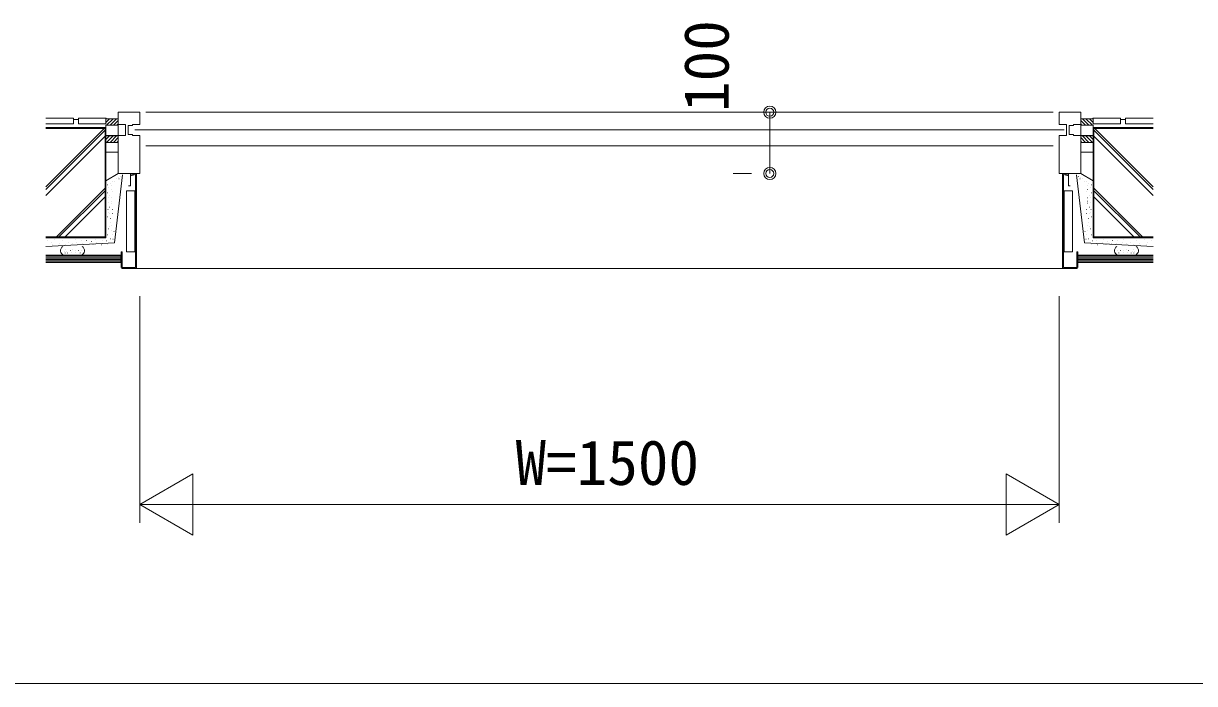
# Model space of a CAD drawing. Units: millimetres, scale not verified. Extents: x -14850 to 13831, y -10500 to 9500.
# Drawn here: x 8818 to 10728, y 2500 to 3577 of the extents above; entities that cross this region are included whole.
import ezdxf
from ezdxf.enums import TextEntityAlignment as Align

# ---------------------------------------------------------------- set-up
doc = ezdxf.new("R2010")
doc.units = ezdxf.units.MM
doc.header["$LTSCALE"] = 50
doc.linetypes.add('DASHED3', pattern=[4, 3, -1])
for name, color, linetype, lineweight in [('0-1_USER1', 7, 'Continuous', 9), ('0-2_YKK_ZWAK', 2, 'Continuous', 9), ('0-3_YKK_11', 7, 'Continuous', 9), ('0-5_YSS_K', 4, 'Continuous', 9)]:
    doc.layers.add(name, color=color, linetype=linetype, lineweight=lineweight)
doc.styles.add('ＭＳ ゴシック', font='')
doc.styles.get('ＭＳ ゴシック').set_extended_font_data('MS Gothic')

msp = doc.modelspace()

# ---------------------------------------------------------------- linework, layer by layer
at = {"layer": '0-1_USER1'}
msp.add_line((-14850, 2500), (13650, 2500), dxfattribs=at)
at = {"layer": '0-2_YKK_ZWAK'}
for p, q in [((9975.31, 3432), (10005.31, 3432)), ((9985.31, 3432), (10005.31, 3432)), ((10035.31, 3432), (10035.31, 3412)), ((10035.31, 3352), (10035.31, 3412)), ((10035.31, 3332), (10035.31, 3352)), ((9975.31, 3332), (10005.31, 3332)), ((9985.31, 3332), (10005.31, 3332)), ((9007.5, 3132), (9007.5, 2762)), ((10507.5, 3132), (10507.5, 2762)), ((9094.1, 2742), (9094.1, 2842)), ((10420.9, 2842), (10420.9, 2742)), ((10507.5, 2792), (10420.9, 2842)), ((9007.5, 2792), (10507.5, 2792)), ((10420.9, 2742), (10507.5, 2792))]:
    msp.add_line(p, q, dxfattribs=at)
msp.add_lwpolyline([(9094.1, 2842), (9007.5, 2792), (9094.1, 2742)], dxfattribs=at)
for centre, radius in [((10035.31, 3432), 10), ((10035.31, 3432), 10), ((10035.31, 3432), 6.5), ((10035.31, 3432), 6.5), ((10035.31, 3332), 10), ((10035.31, 3332), 10), ((10035.31, 3332), 6.5), ((10035.31, 3332), 6.5)]:
    msp.add_circle(centre, radius, dxfattribs=at)
at = {"layer": '0-3_YKK_11'}
for p, q in [((8899.5, 3422), (8854.2, 3422)), ((8899.5, 3413), (8899.5, 3422)), ((8907.5, 3420), (8899.5, 3420)), ((8907.5, 3413), (8907.5, 3422)), ((8952.5, 3422), (8907.5, 3422)), ((8952.5, 3422), (8952.5, 3413)), ((8952.5, 3422), (8953.1, 3421.4)), ((8952.5, 3421.11), (8952.94, 3421.56)), ((8952.5, 3415.46), (8958.44, 3421.4)), ((8952.5, 3413), (8952.5, 3419.85)), ((8953.1, 3421.4), (8971.9, 3421.4)), ((8953.5, 3410.8), (8964.1, 3421.4)), ((8959.16, 3410.8), (8969.76, 3421.4)), ((8972.5, 3422), (8971.9, 3421.4)), ((10542.5, 3422), (10543.1, 3421.4)), ((10561.9, 3421.4), (10543.1, 3421.4)), ((10555.84, 3410.8), (10545.24, 3421.4)), ((10561.49, 3410.8), (10550.9, 3421.4)), ((10562.5, 3415.46), (10556.55, 3421.4)), ((10562.5, 3422), (10561.9, 3421.4)), ((10562.5, 3421.11), (10562.05, 3421.56)), ((10562.5, 3422), (10607.5, 3422)), ((10607.5, 3413), (10607.5, 3422)), ((10607.5, 3420), (10615.5, 3420)), ((10615.5, 3413), (10615.5, 3422)), ((10615.5, 3422), (10660.79, 3422)), ((8899.5, 3413), (8854.2, 3413)), ((8952.5, 3407), (8854.2, 3407)), ((8854.2, 3310.14), (8949.57, 3405.5)), ((8951, 3405.5), (8854.2, 3405.5)), ((8854.2, 3305.9), (8951, 3402.69)), ((8952.5, 3413), (8907.5, 3413)), ((8951, 3228.5), (8951, 3405.5)), ((8952.5, 3410.8), (8972.5, 3410.8)), ((8952.5, 3400.8), (8952.5, 3410.8)), ((8952.5, 3407), (8952.5, 3227)), ((8964.81, 3410.8), (8972.5, 3418.49)), ((8970.47, 3410.8), (8972.5, 3412.83)), ((8972.5, 3410.8), (8972.5, 3400.8)), ((10550.18, 3410.8), (10542.5, 3418.49)), ((10544.52, 3410.8), (10542.5, 3412.83)), ((10562.5, 3410.8), (10542.5, 3410.8)), ((10542.5, 3410.8), (10542.5, 3400.8)), ((10562.5, 3413), (10607.5, 3413)), ((10562.5, 3400.8), (10562.5, 3410.8)), ((10562.5, 3407), (10660.79, 3407)), ((10562.5, 3407), (10562.5, 3227)), ((10564, 3228.5), (10564, 3405.5)), ((10564, 3405.5), (10660.79, 3405.5)), ((10660.79, 3305.9), (10564, 3402.69)), ((10660.79, 3310.14), (10565.43, 3405.5)), ((10615.5, 3413), (10660.79, 3413)), ((8854.2, 3296), (8951, 3392.79)), ((8952.5, 3394), (8953.1, 3393.4)), ((8972.5, 3394), (8952.5, 3394)), ((8952.5, 3393.11), (8952.94, 3393.56)), ((8952.5, 3387.45), (8958.44, 3393.4)), ((8953.1, 3393.4), (8971.9, 3393.4)), ((8953.5, 3382.8), (8964.1, 3393.4)), ((8959.16, 3382.8), (8969.76, 3393.4)), ((8964.81, 3382.8), (8972.5, 3390.48)), ((8970.47, 3382.8), (8972.5, 3384.83)), ((8972.5, 3394), (8971.9, 3393.4)), ((8972.5, 3382.8), (8972.5, 3372.8)), ((10542.5, 3394), (10562.5, 3394)), ((10542.5, 3394), (10543.1, 3393.4)), ((10550.18, 3382.8), (10542.5, 3390.48)), ((10544.52, 3382.8), (10542.5, 3384.83)), ((10562.5, 3382.8), (10542.5, 3382.8)), ((10542.5, 3382.8), (10542.5, 3372.8)), ((10561.9, 3393.4), (10543.1, 3393.4)), ((10555.84, 3382.8), (10545.24, 3393.4)), ((10561.49, 3382.8), (10550.9, 3393.4)), ((10562.5, 3387.45), (10556.55, 3393.4)), ((10562.5, 3394), (10561.9, 3393.4)), ((10562.5, 3393.11), (10562.05, 3393.56)), ((10562.5, 3372.8), (10562.5, 3382.8)), ((10660.79, 3296), (10564, 3392.79)), ((8972.5, 3367), (8952.5, 3367)), ((10542.5, 3367), (10562.5, 3367)), ((8972.5, 3331.79), (8952.5, 3320.24)), ((8966.63, 3218.73), (8979.22, 3330)), ((8973.35, 3325.84), (8973.55, 3325.84)), ((8975.7, 3327.31), (8975.9, 3327.31)), ((9000.44, 3331.93), (8992.5, 3329.55)), ((8992.5, 3329.55), (8992.96, 3328.02)), ((8992.96, 3328.02), (9000.9, 3330.4)), ((9000.9, 3330.4), (9000.9, 3178.6)), ((9002.5, 3330.4), (9002.5, 3178.6)), ((10512.5, 3330.4), (10512.5, 3178.6)), ((10514.1, 3330.4), (10514.1, 3178.6)), ((10522.03, 3328.02), (10514.1, 3330.4)), ((10514.55, 3331.93), (10522.5, 3329.55)), ((10522.5, 3329.55), (10522.03, 3328.02)), ((10548.37, 3218.73), (10535.78, 3330)), ((10539.29, 3327.31), (10539.09, 3327.31)), ((10541.65, 3325.84), (10541.45, 3325.84)), ((10542.5, 3331.79), (10562.5, 3320.24)), ((8871.56, 3228.5), (8951, 3307.94)), ((8955.09, 3313.77), (8955.29, 3313.77)), ((8956.56, 3309.65), (8956.76, 3309.65)), ((8960.39, 3314.94), (8960.59, 3314.94)), ((8961.28, 3312.3), (8961.47, 3312.3)), ((8961.57, 3305.82), (8961.77, 3305.82)), ((8963.63, 3318.18), (8963.83, 3318.18)), ((8965.69, 3318.77), (8965.89, 3318.77)), ((8968.93, 3323.19), (8969.13, 3323.19)), ((8973.64, 3323.19), (8973.84, 3323.19)), ((9000.9, 3312.29), (9002.5, 3310.69)), ((9002.5, 3308.57), (9000.9, 3310.17)), ((10514.1, 3312.29), (10512.5, 3310.69)), ((10512.5, 3308.57), (10514.1, 3310.17)), ((10541.36, 3323.19), (10541.15, 3323.19)), ((10546.06, 3323.19), (10545.86, 3323.19)), ((10549.3, 3318.77), (10549.1, 3318.77)), ((10551.37, 3318.18), (10551.17, 3318.18)), ((10553.43, 3305.82), (10553.23, 3305.82)), ((10553.72, 3312.3), (10553.52, 3312.3)), ((10554.6, 3314.94), (10554.41, 3314.94)), ((10558.43, 3309.65), (10558.23, 3309.65)), ((10559.9, 3313.77), (10559.7, 3313.77)), ((10643.44, 3228.5), (10564, 3307.94)), ((8875.8, 3228.5), (8951, 3303.7)), ((8885.7, 3228.5), (8951, 3293.8)), ((8955.09, 3300.52), (8955.29, 3300.52)), ((8955.97, 3292.57), (8956.18, 3292.57)), ((8958.04, 3296.1), (8958.24, 3296.1)), ((8961.57, 3292.57), (8961.77, 3292.57)), ((8961.57, 3286.97), (8961.77, 3286.97)), ((8963.04, 3302.58), (8963.24, 3302.58)), ((8985.9, 3304), (8985.9, 3204)), ((8985.9, 3304), (9000.9, 3304)), ((10529.1, 3304), (10514.1, 3304)), ((10529.1, 3304), (10529.1, 3204)), ((10551.95, 3302.58), (10551.75, 3302.58)), ((10553.43, 3292.57), (10553.23, 3292.57)), ((10553.43, 3286.97), (10553.23, 3286.97)), ((10556.96, 3296.1), (10556.76, 3296.1)), ((10559.02, 3292.57), (10558.82, 3292.57)), ((10559.9, 3300.52), (10559.7, 3300.52)), ((10639.19, 3228.5), (10564, 3303.7)), ((10629.29, 3228.5), (10564, 3293.8)), ((8955.68, 3273.43), (8955.88, 3273.43)), ((8955.97, 3268.13), (8956.18, 3268.13)), ((8956.56, 3284.62), (8956.76, 3284.62)), ((8958.04, 3267.54), (8958.24, 3267.54)), ((8958.33, 3276.96), (8958.53, 3276.96)), ((8961.57, 3283.74), (8961.77, 3283.74)), ((8962.75, 3273.43), (8962.95, 3273.43)), ((10552.25, 3273.43), (10552.05, 3273.43)), ((10553.43, 3283.74), (10553.23, 3283.74)), ((10556.66, 3276.96), (10556.46, 3276.96)), ((10556.96, 3267.54), (10556.76, 3267.54)), ((10558.43, 3284.62), (10558.23, 3284.62)), ((10559.02, 3268.13), (10558.82, 3268.13)), ((10559.32, 3273.43), (10559.12, 3273.43)), ((8955.09, 3261.07), (8955.29, 3261.07)), ((8959.21, 3252.23), (8959.41, 3252.23)), ((8960.1, 3258.71), (8960.3, 3258.71)), ((8962.75, 3266.66), (8962.95, 3266.66)), ((9000.9, 3253.62), (9002.5, 3252.02)), ((9002.5, 3249.9), (9000.9, 3251.5)), ((10514.1, 3253.62), (10512.5, 3252.02)), ((10512.5, 3249.9), (10514.1, 3251.5)), ((10552.25, 3266.66), (10552.05, 3266.66)), ((10554.9, 3258.71), (10554.7, 3258.71)), ((10555.78, 3252.23), (10555.58, 3252.23)), ((10559.9, 3261.07), (10559.7, 3261.07)), ((8951, 3228.5), (8854.2, 3228.5)), ((8955.09, 3232.21), (8955.29, 3232.21)), ((8956.27, 3241.93), (8956.47, 3241.93)), ((8958.04, 3246.05), (8958.24, 3246.05)), ((8960.98, 3239.57), (8961.18, 3239.57)), ((8961.86, 3246.64), (8962.07, 3246.64)), ((8962.45, 3232.21), (8962.65, 3232.21)), ((8965.4, 3237.51), (8965.6, 3237.51)), ((10549.6, 3237.51), (10549.4, 3237.51)), ((10552.54, 3232.21), (10552.34, 3232.21)), ((10553.13, 3246.64), (10552.93, 3246.64)), ((10554.02, 3239.57), (10553.81, 3239.57)), ((10556.96, 3246.05), (10556.76, 3246.05)), ((10558.73, 3241.93), (10558.53, 3241.93)), ((10559.9, 3232.21), (10559.7, 3232.21)), ((10564, 3228.5), (10660.79, 3228.5)), ((8952.5, 3227), (8854.2, 3227)), ((8854.4, 3212.78), (8966.63, 3218.73)), ((8856.46, 3222.5), (8856.66, 3222.5)), ((8864.12, 3219.55), (8864.32, 3219.55)), ((8865.59, 3216.61), (8865.79, 3216.61)), ((8869.12, 3223.67), (8869.32, 3223.67)), ((8875.89, 3218.08), (8876.09, 3218.08)), ((8880.9, 3221.91), (8881.1, 3221.91)), ((8886.49, 3216.31), (8886.69, 3216.31)), ((8890.61, 3220.14), (8890.81, 3220.14)), ((8897.68, 3217.2), (8897.88, 3217.2)), ((8902.1, 3223.97), (8902.3, 3223.97)), ((8903.86, 3219.85), (8904.06, 3219.85)), ((8912.4, 3223.08), (8912.6, 3223.08)), ((8913.58, 3218.08), (8913.78, 3218.08)), ((8920.94, 3222.5), (8921.14, 3222.5)), ((8922.41, 3216.9), (8922.61, 3216.9)), ((8928.59, 3221.32), (8928.79, 3221.32)), ((8931.25, 3216.61), (8931.44, 3216.61)), ((8934.78, 3223.97), (8934.98, 3223.97)), ((8937.43, 3219.55), (8937.63, 3219.55)), ((8945.38, 3215.43), (8945.58, 3215.43)), ((8946.26, 3222.79), (8946.46, 3222.79)), ((8953.03, 3221.91), (8953.23, 3221.91)), ((8954.8, 3216.61), (8955, 3216.61)), ((8959.51, 3225.44), (8959.71, 3225.44)), ((8963.04, 3218.37), (8963.24, 3218.37)), ((8963.93, 3225.15), (8964.12, 3225.15)), ((10660.6, 3212.78), (10548.37, 3218.73)), ((10551.07, 3225.15), (10550.87, 3225.15)), ((10551.95, 3218.37), (10551.75, 3218.37)), ((10555.49, 3225.44), (10555.29, 3225.44)), ((10560.2, 3216.61), (10560, 3216.61)), ((10561.96, 3221.91), (10561.76, 3221.91)), ((10562.5, 3227), (10660.79, 3227)), ((10568.74, 3222.79), (10568.54, 3222.79)), ((10569.62, 3215.43), (10569.42, 3215.43)), ((10577.57, 3219.55), (10577.37, 3219.55)), ((10580.22, 3223.97), (10580.02, 3223.97)), ((10583.75, 3216.61), (10583.55, 3216.61)), ((10586.4, 3221.32), (10586.2, 3221.32)), ((10592.58, 3216.9), (10592.39, 3216.9)), ((10594.06, 3222.5), (10593.86, 3222.5)), ((10601.42, 3218.08), (10601.22, 3218.08)), ((10602.6, 3223.08), (10602.39, 3223.08)), ((10611.13, 3219.85), (10610.93, 3219.85)), ((10612.9, 3223.97), (10612.7, 3223.97)), ((10617.32, 3217.2), (10617.12, 3217.2)), ((10624.38, 3220.14), (10624.18, 3220.14)), ((10628.5, 3216.31), (10628.3, 3216.31)), ((10634.1, 3221.91), (10633.9, 3221.91)), ((10639.1, 3218.08), (10638.9, 3218.08)), ((10645.88, 3223.67), (10645.68, 3223.67)), ((10649.41, 3216.61), (10649.21, 3216.61)), ((10650.88, 3219.55), (10650.68, 3219.55)), ((10658.53, 3222.5), (10658.34, 3222.5)), ((8977.5, 3199), (8854.4, 3199)), ((8977, 3198.5), (8854.4, 3198.5)), ((8977, 3196.3), (8854.4, 3196.3)), ((8977, 3194.1), (8854.4, 3194.1)), ((8977, 3191.9), (8854.4, 3191.9)), ((8884.26, 3204.7), (8884.26, 3204.54)), ((8885.98, 3202.4), (8885.98, 3202.25)), ((8886.17, 3208.14), (8886.17, 3207.99)), ((8887.32, 3205.27), (8887.32, 3205.12)), ((8890, 3202.4), (8890, 3202.25)), ((8894.59, 3206.23), (8894.59, 3206.07)), ((8896.31, 3202.78), (8896.31, 3202.63)), ((8898.03, 3207.76), (8898.03, 3207.6)), ((8902.25, 3206.99), (8902.25, 3206.84)), ((8903.2, 3202.59), (8903.2, 3202.44)), ((8907.6, 3206.8), (8907.6, 3206.65)), ((8910.28, 3202.4), (8910.28, 3202.25)), ((8910.67, 3203.93), (8910.67, 3203.78)), ((8913.35, 3206.61), (8913.35, 3206.46)), ((8977, 3187.5), (8977, 3198.5)), ((8977.5, 3204), (8977.5, 3178.6)), ((8979.1, 3204), (8977.5, 3204)), ((8977.5, 3187), (8977.5, 3199)), ((8979.1, 3178.6), (8979.1, 3204)), ((8985.9, 3204), (9000.9, 3204)), ((9000.9, 3192.46), (9002.5, 3190.85)), ((9002.5, 3188.73), (9000.9, 3190.33)), ((10514.1, 3192.46), (10512.5, 3190.85)), ((10512.5, 3188.73), (10514.1, 3190.33)), ((10529.1, 3204), (10514.1, 3204)), ((10535.9, 3178.6), (10535.9, 3204)), ((10535.9, 3204), (10537.5, 3204)), ((10537.5, 3204), (10537.5, 3178.6)), ((10537.5, 3199), (10660.6, 3199)), ((10537.5, 3187), (10537.5, 3199)), ((10538, 3198.5), (10660.6, 3198.5)), ((10538, 3187.5), (10538, 3198.5)), ((10538, 3196.3), (10660.6, 3196.3)), ((10538, 3194.1), (10660.6, 3194.1)), ((10538, 3191.9), (10660.6, 3191.9)), ((10601.65, 3206.61), (10601.65, 3206.46)), ((10604.33, 3203.93), (10604.33, 3203.78)), ((10604.71, 3202.4), (10604.71, 3202.25)), ((10607.39, 3206.8), (10607.39, 3206.65)), ((10611.79, 3202.59), (10611.79, 3202.44)), ((10612.75, 3206.99), (10612.75, 3206.84)), ((10616.96, 3207.76), (10616.96, 3207.6)), ((10618.68, 3202.78), (10618.68, 3202.63)), ((10620.4, 3206.23), (10620.4, 3206.07)), ((10625, 3202.4), (10625, 3202.25)), ((10627.68, 3205.27), (10627.68, 3205.12)), ((10628.83, 3208.14), (10628.83, 3207.99)), ((10629.02, 3202.4), (10629.02, 3202.25)), ((10630.74, 3204.7), (10630.74, 3204.54)), ((8977, 3189.7), (8854.4, 3189.7)), ((8854.4, 3187.5), (8977, 3187.5)), ((8977.5, 3187), (8854.4, 3187)), ((8979.1, 3178.6), (9000.9, 3178.6)), ((9000.9, 3177), (8979.1, 3177)), ((8987.81, 3177), (10514.1, 3177)), ((10535.9, 3178.6), (10514.1, 3178.6)), ((10514.1, 3177), (10535.9, 3177)), ((10537.5, 3187), (10660.6, 3187)), ((10538, 3189.7), (10660.6, 3189.7)), ((10660.6, 3187.5), (10538, 3187.5))]:
    msp.add_line(p, q, dxfattribs=at)
at = {"layer": '0-3_YKK_11', "linetype": 'DASHED3'}
for p, q in [((8999.3, 3304), (8999.3, 3204)), ((10515.7, 3304), (10515.7, 3204))]:
    msp.add_line(p, q, dxfattribs=at)
at = {"layer": '0-3_YKK_11'}
for points in [[(10562.5, 3422), (10562.5, 3413), (10562.5, 3419.85)], [(8952.5, 3372.8), (8952.5, 3382.8), (8972.5, 3382.8)]]:
    msp.add_lwpolyline(points, dxfattribs=at)
for centre, radius, start, end in [((9000.9, 3330.4), 1.6, 0, 106.69923), ((10514.1, 3330.4), 1.6, 73.30075, 180), ((8886.22, 3206.39), 7.78, 121.78807, 251.80487), ((8909.55, 3206.39), 7.78, 288.19461, 58.21141), ((10605.45, 3206.39), 7.78, 121.78857, 251.80537), ((10628.78, 3206.39), 7.78, 288.19511, 58.21191), ((8979.1, 3178.6), 1.6, 180, 270), ((9000.9, 3178.6), 1.6, 270, 0), ((10514.1, 3178.6), 1.6, 180, 270), ((10535.9, 3178.6), 1.6, 270, 0)]:
    msp.add_arc(centre, radius, start, end, dxfattribs=at)
at = {"layer": '0-5_YSS_K'}
for p, q in [((9007.5, 3432), (8972.5, 3432)), ((8972.5, 3432), (8972.5, 3332)), ((9007.5, 3412), (9007.5, 3432)), ((9017.5, 3432), (10497.5, 3432)), ((10507.5, 3432), (10542.5, 3432)), ((10507.5, 3412), (10507.5, 3432)), ((10542.5, 3432), (10542.5, 3332)), ((8972.5, 3412), (8984.5, 3412)), ((8984.5, 3412), (8984.5, 3394)), ((8988.5, 3410.5), (8995.5, 3410.5)), ((8988.5, 3395.5), (8988.5, 3410.5)), ((8995.5, 3412), (9007.5, 3412)), ((8995.5, 3410.5), (8995.5, 3412)), ((8999.5, 3403), (10515.5, 3403)), ((10519.5, 3412), (10507.5, 3412)), ((10519.5, 3394), (10519.5, 3412)), ((10530.5, 3410.5), (10523.5, 3410.5)), ((10523.5, 3410.5), (10523.5, 3395.5)), ((10530.5, 3412), (10530.5, 3410.5)), ((10542.5, 3412), (10530.5, 3412)), ((8984.5, 3394), (8972.5, 3394)), ((8995.5, 3395.5), (8988.5, 3395.5)), ((8995.5, 3394), (8995.5, 3395.5)), ((9007.5, 3394), (8995.5, 3394)), ((9007.5, 3332), (9007.5, 3394)), ((10507.5, 3394), (10519.5, 3394)), ((10507.5, 3332), (10507.5, 3394)), ((9017.5, 3377), (10497.5, 3377)), ((9007.5, 3332), (8972.5, 3332)), ((10507.5, 3332), (10542.5, 3332))]:
    msp.add_line(p, q, dxfattribs=at)
for points in [[(10523.5, 3395.5), (10530.5, 3395.5), (10530.5, 3394), (10542.5, 3394)], [(8989.5, 3312), (8992.5, 3312), (8992.5, 3332)], [(10525.5, 3312), (10522.5, 3312), (10522.5, 3332)]]:
    msp.add_lwpolyline(points, dxfattribs=at)

# ---------------------------------------------------------------- texts
at = {"layer": '0-2_YKK_ZWAK', "color": 4, "style": 'ＭＳ ゴシック'}
msp.add_text('100', height=73.31, rotation=90, dxfattribs=at).set_placement((9990.31, 3432.47), align=Align.BOTTOM_LEFT)
msp.add_text('W=1500', height=73.31, dxfattribs=at).set_placement((9620.6, 2802), align=Align.BOTTOM_LEFT)

doc.saveas('drawing.dxf')
